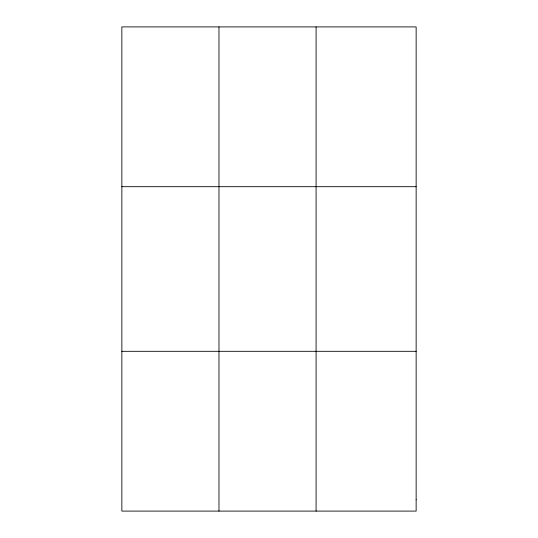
<?xml version="1.0" encoding="UTF-8"?>
<svg xmlns="http://www.w3.org/2000/svg" width="538" height="538" viewBox="0 0 538 538"><rect width="100%" height="100%" fill="white"/><g stroke="black" fill="none" stroke-linecap="round" stroke-linejoin="round"><path stroke-width="0.81" d="M218.973 511.1L218.973 26.9M316.088 511.1L316.088 26.9M121.857 186.686L416.143 186.686M121.857 351.314L416.143 351.314M416.143 499.688L416.143 511.1L121.857 511.1L121.857 26.9L416.143 26.9L416.143 499.688"/></g></svg>
